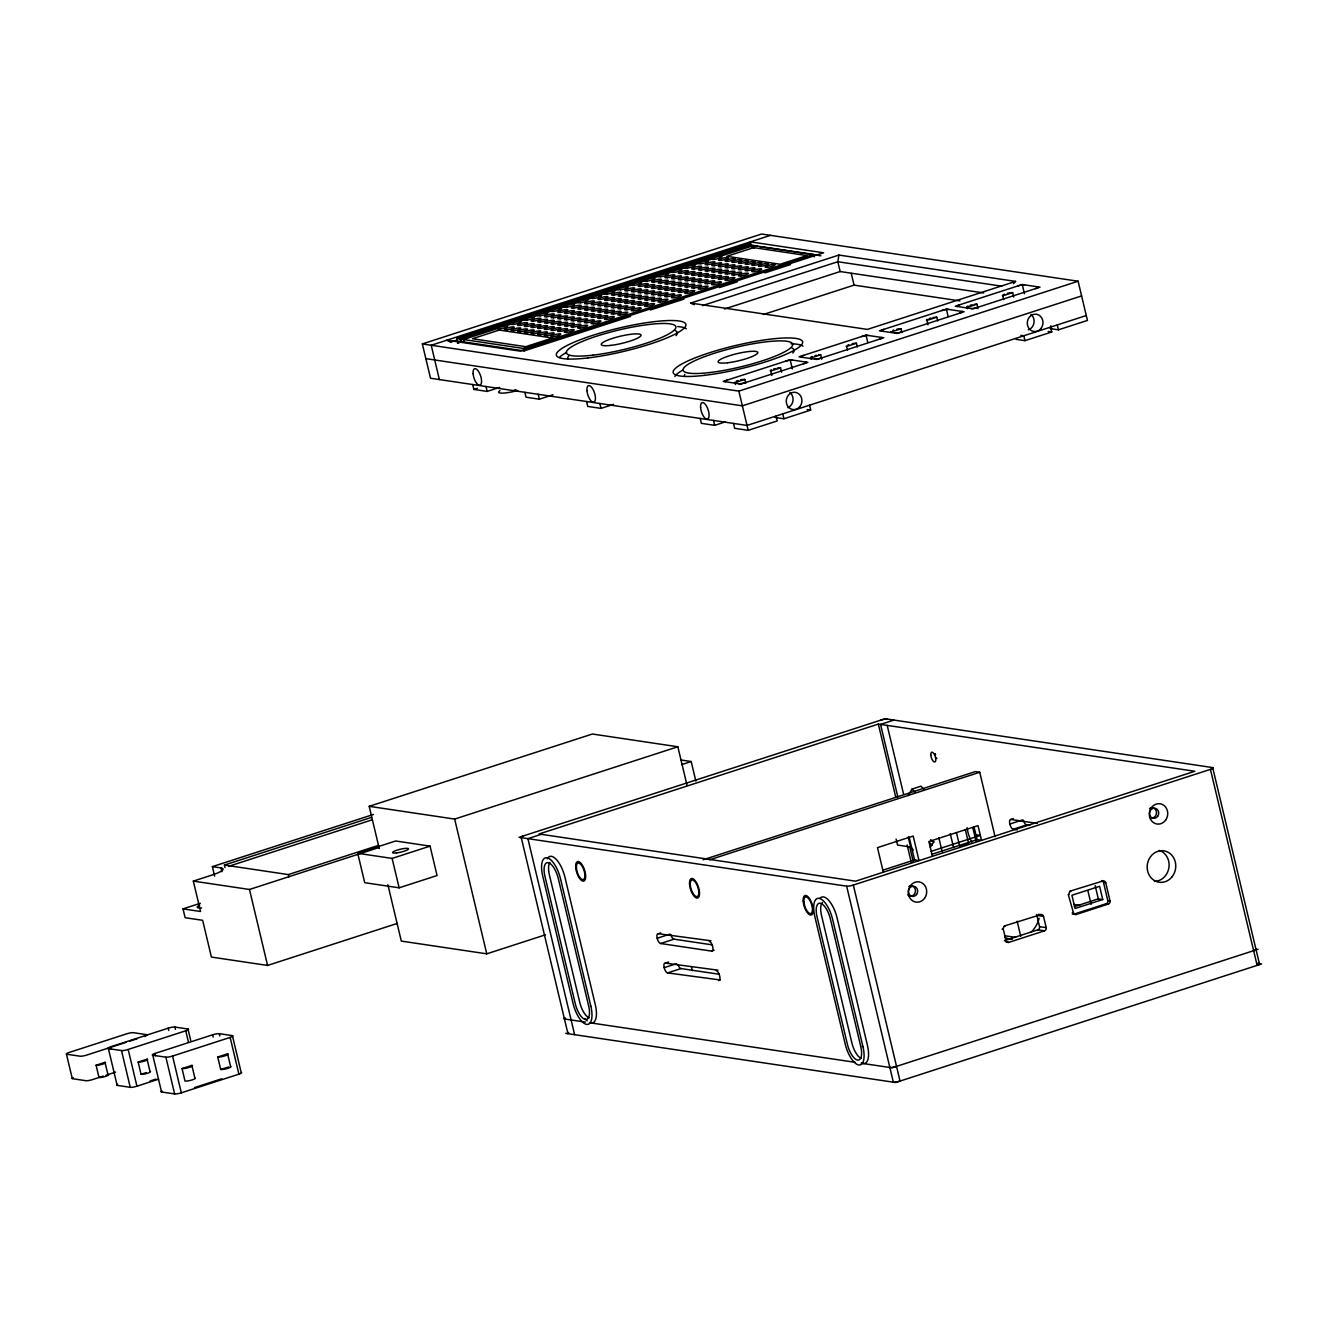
<?xml version="1.0" encoding="UTF-8"?>
<svg xmlns="http://www.w3.org/2000/svg" width="1328" height="1328" viewBox="0 0 1328 1328"><rect width="100%" height="100%" fill="white"/><g stroke="black" fill="none" stroke-linecap="round" stroke-linejoin="round"><path stroke-width="1.5" d="M1013.43 283.744L1015.588 281.403L838.898 255.059L837.819 261.732L840.159 271.543L983.699 292.94M751.482 242.028L749.839 245.199L757.607 246.361M908.037 795.538L912.037 789.081L920.968 786.193L923.707 789.197M930.297 847.33L933.468 842.218M1086.287 315.533L747.033 425.441L430.521 378.248L422.337 343.935L761.591 234.027L1078.104 281.221L1087.449 320.43L1058.433 329.825L1051.56 328.796A15.355 2.739 -13.4 0 1 1050.099 327.551M770.472 235.355L431.218 345.263L439.385 379.576M630.617 316.379L524.045 350.907L457.446 340.981L456.865 338.524L747.017 244.535L813.599 254.461L814.18 256.902M456.666 340.184L450.773 342.093L446.839 340.2L520.095 351.123L823.626 252.785L750.386 241.862L749.839 245.199L748.145 242.592M497.602 328.481L463.522 339.52L464.119 341.977M505.337 325.974L510.998 324.148M518.733 321.642L524.394 319.799M532.113 317.309L537.774 315.466M545.509 312.96L551.17 311.134M558.905 308.627L564.566 306.785M572.285 304.278L577.946 302.452M585.681 299.945L591.342 298.119M599.077 295.613L604.738 293.77M612.474 291.264L618.134 289.438M625.853 286.931L631.514 285.105M639.249 282.598L644.91 280.756M652.646 278.249L658.306 276.423M666.025 273.917L671.686 272.074M679.421 269.584L685.082 267.741M692.818 265.235L698.478 263.409M706.197 260.902L711.858 259.06M719.593 256.553L753.673 245.514L754.254 247.971M456.865 338.524L523.464 348.451L813.599 254.461M650.371 309.988L683.92 299.115M719.444 287.595L737.206 281.851M764.845 272.887L790.509 264.587M694.245 304.776L690.709 303.066L838.898 255.059M702.479 305.589L837.819 261.732L1001.86 286.201M472.685 384.539L473.847 389.436L477.433 388.274M724.424 309.026L840.159 271.543M473.847 389.436L487.177 391.411L499.677 387.361M763.351 314.504L854.053 285.122L959.961 300.908M524.842 392.308L526.021 397.205L539.334 399.197L553.012 394.765M586.561 401.504L587.723 406.418L601.036 408.393L613.536 404.343M1015.588 281.403L867.383 329.41L690.709 303.066M790.143 359.705L723.196 381.402L740.941 384.058L807.905 362.361L790.143 359.705L792.335 368.902M866.022 335.121L799.074 356.817L816.836 359.473L883.784 337.777L866.022 335.121L867.782 342.475M946.383 309.092L879.418 330.788L897.18 333.444L964.128 311.748L946.383 309.092L948.126 316.446M1022.261 284.507L955.297 306.204L973.059 308.843L1040.023 287.163L1022.261 284.507L1024.452 293.704M734.55 382.331A5.627 1.013 -13.4 0 0 735.015 382.597L744.825 379.41L745.722 383.178M771.767 375.409L770.721 371.027L780.532 367.839L781.578 372.238M810.445 357.747A5.627 1.013 -13.4 0 0 810.893 357.996L820.704 354.825L821.75 359.224M846.152 346.176A5.627 1.013 -13.4 0 0 846.617 346.442L856.427 343.255L857.324 347.023M890.789 331.701A5.627 1.013 -13.4 0 0 891.254 331.967L901.065 328.796L901.961 332.564M928.006 324.796L926.961 320.397L936.771 317.226L937.668 320.994M967.431 308.644L967.133 307.382L976.943 304.212L977.989 308.611M1002.374 295.447A5.627 1.013 -13.4 0 0 1002.839 295.812L1012.65 292.641L1013.696 297.04M422.337 343.935L738.866 391.129L1078.104 281.221M1081.606 295.928L742.369 405.837L425.84 358.643M700.205 418.453L701.367 423.35L714.68 425.342L725.403 421.872M733.488 423.416L734.666 428.313L748.195 430.338L777.212 420.943L776.05 416.029M775.037 417.44L783.918 418.768L810.694 410.086L809.532 405.189M1016.069 339.354L1024.95 340.665L1051.743 332L1050.564 327.103M379.26 848.559L369.201 806.328L592.388 734.019L677.844 746.768L686.958 784.981M214.655 876.131L212.38 866.636L373.434 814.462M224.996 867.499L224.415 865.059L371.574 817.367M228.914 866.238L372.155 819.824M397.205 923.441L267.575 965.439L211.418 957.073L202.653 920.321L185.123 917.698L183.015 908.883L200.561 911.489L193.324 881.111L212.065 875.036A20.484 3.669 -13.4 0 0 221.046 867.931L221.942 871.732M369.201 806.328L454.657 819.077L677.844 746.768M183.015 908.883L200.362 903.256M224.415 865.059L288.342 874.588L378.596 845.338M357.713 853.29L395.661 840.989L430.056 846.119L437.061 875.534L399.13 887.818L364.719 882.688L357.713 853.29L392.125 858.419L430.056 846.119M193.324 881.111L249.481 889.478L379.111 847.48M681.712 764.596L691.191 761.525L695.855 781.13M878.339 724.075L539.085 833.984L855.614 881.178L1194.851 771.269L878.339 724.075L895.603 796.601M541.309 834.316L527.913 838.649L574.609 1034.661M893.943 720.058L880.547 724.407L897.828 796.933M158.53 1079.199L136.933 1086.204A5.113 0.913 -13.4 0 1 130.244 1087.317L117.146 1085.358L108.398 1048.605A5.113 0.913 -13.4 0 1 110.639 1046.829L168.224 1028.171A5.113 0.913 -13.4 0 1 174.898 1027.059L187.995 1029.017L190.734 1040.505M108.298 1048.091L86.702 1055.079A5.113 0.913 -13.4 0 1 80.012 1056.192L66.915 1054.249A5.113 0.913 -13.4 0 1 69.172 1052.457L126.741 1033.815A5.113 0.913 -13.4 0 1 133.431 1032.686L146.528 1034.645A5.113 0.913 -13.4 0 1 144.287 1036.421M111.901 1046.912L126.293 1042.248M129.895 1041.086L137.083 1038.762M703.11 859.797L975.283 771.618L979.732 772.265L995.087 836.723M709.517 859.814L979.732 772.265M108.398 1048.605L121.495 1050.564A5.113 0.913 -13.4 0 0 128.169 1049.452L185.754 1030.794A5.113 0.913 -13.4 0 0 187.995 1029.017M96.097 1065.239L105.012 1062.334L107.933 1074.584A5.113 0.913 -13.4 0 1 105.692 1076.361A5.113 0.913 -13.4 0 1 99.002 1077.489L96.097 1065.239A5.113 0.913 -13.4 0 0 102.771 1064.11A5.113 0.913 -13.4 0 0 105.012 1062.334M155.027 1053.453L212.613 1034.794A5.113 0.913 -13.4 0 1 219.303 1033.682L232.4 1035.624L241.148 1072.393A5.113 0.913 -13.4 0 1 238.907 1074.169L181.322 1092.811A5.113 0.913 -13.4 0 1 174.632 1093.94L161.551 1091.981L152.786 1055.229A5.113 0.913 -13.4 0 1 155.027 1053.453L155.575 1055.743M138.145 1062.051L147.076 1059.163L149.998 1071.414A5.113 0.913 -13.4 0 1 147.757 1073.19A5.113 0.913 -13.4 0 1 141.067 1074.302L138.145 1062.051A5.113 0.913 -13.4 0 0 144.835 1060.939A5.113 0.913 -13.4 0 0 147.076 1059.163M103.335 1076.078L92.545 1079.581A5.113 0.913 -13.4 0 1 85.855 1080.693L72.758 1078.751A5.113 0.913 -13.4 0 1 73.289 1077.622M105.974 1075.232L115.569 1072.111M387.892 884.763L401.305 941.087L486.762 953.836L545.493 934.796M152.786 1055.229L165.884 1057.188A5.113 0.913 -13.4 0 0 172.574 1056.059L230.142 1037.417A5.113 0.913 -13.4 0 0 232.4 1035.624M141.067 1074.302L146.429 1072.559M182.036 1068.575L191.863 1065.388L194.834 1077.888A5.627 1.013 -13.4 0 1 192.361 1079.847A5.627 1.013 -13.4 0 1 185.007 1081.058L182.036 1068.575A5.627 1.013 -13.4 0 0 189.389 1067.347A5.627 1.013 -13.4 0 0 191.863 1065.388M217.742 1057.005L227.569 1053.818L230.541 1066.318A5.627 1.013 -13.4 0 1 228.067 1068.276A5.627 1.013 -13.4 0 1 220.73 1069.488L217.742 1057.005A5.627 1.013 -13.4 0 0 225.096 1055.777A5.627 1.013 -13.4 0 0 227.569 1053.818M150.114 1080.992L155.94 1079.1M220.73 1069.488L228.582 1066.948M714.132 950.3L711.625 951.114L660.58 943.511A5.113 2.042 72 0 1 657.194 938.265A5.113 2.042 72 0 1 658.24 933.7L660.746 932.887M1017.298 829.867L1013.214 829.253A5.113 2.042 72 0 1 1009.828 824.024A5.113 2.042 72 0 1 1010.874 819.459L1013.397 818.646M194.502 1087.599L221.726 1078.784M657.194 938.265L669.744 934.198M1009.828 824.024L1022.377 819.957M931.243 851.331L980.346 835.412L975.914 834.748M882.639 870.255L914.577 859.897L919.026 860.561L913.183 836.059L877.476 847.629L883.319 872.131M931.907 854.286L977.076 839.661L981.508 840.309L978.006 825.618L928.903 841.52L932.405 856.228M660.58 943.511L673.96 939.162L712.256 944.872M1013.214 829.253L1026.61 824.92L1029.798 825.385M1212.68 767.584L885.062 718.747L519.032 837.321L846.65 886.174A5.113 0.913 -13.4 0 0 853.34 885.062L1210.439 769.36A5.113 0.913 -13.4 0 0 1212.68 767.584L1259.376 963.597A5.113 0.913 -13.4 0 1 1257.135 965.373L1210.439 769.36M658.24 933.7L710.961 940.772M720.307 979.981L667.586 972.909A5.113 2.042 72 0 1 664.199 967.68A5.113 2.042 72 0 1 665.245 963.099L668.598 962.02M664.199 967.68L676.749 963.613M667.586 972.909L680.965 968.56L719.261 974.271M665.245 963.099L717.967 970.17M1069.638 891.254L1102.887 881.012A2.556 2.307 -81.5 0 1 1105.709 882.738L1110.025 900.865A2.556 2.307 -81.5 0 1 1108.365 904.053L1076.228 914.461L1074.02 914.129A2.556 2.307 -81.5 0 1 1072.26 913.913M1004.151 926.064L1040.687 914.627A2.556 2.307 -81.5 0 1 1043.509 916.353L1046.198 927.625A2.556 2.307 -81.5 0 1 1044.538 930.795L1008.832 942.365L1005.927 941.934M1074.335 906.642L1098.322 898.873L1102.755 899.537L1099.601 886.307L1071.928 895.271L1075.082 908.501L1102.755 899.537M1074.02 914.129L1106.158 903.721L1108.365 904.053M1004.4 940.656L1037.882 929.799L1044.538 930.795M1258.097 949.238L892.067 1067.812L861.241 1063.23M759.649 246.659L820.87 255.789M1048.19 331.469L1051.743 332M1020.834 335.337L1023.788 335.768L1024.95 340.665M458.542 343.255L457.43 343.089L461.895 341.645L460.202 339.022L750.337 245.016L752.03 247.639M807.142 409.555L810.694 410.086M681.081 760.014L691.191 761.525M1010.874 819.459L1037.434 823.41M913.365 850.003L910.626 847.015L897.545 845.056L896.101 839.03M1101.642 880.829L1102.887 881.012M1101.526 880.58A2.556 2.307 -81.5 0 1 1103.485 882.406L1105.709 882.738M1068.26 894.474L1073.422 912.734A2.556 2.307 -81.5 0 0 1076.228 914.461M1103.485 882.406L1107.801 900.533L1110.025 900.865M1073.688 904.434L1079.797 905.347M1072.31 912.568L1073.422 912.734M1038.612 914.311L1040.687 914.627M1036.471 914.511A2.556 2.307 -81.5 0 1 1036.853 915.357L1043.509 916.353M1036.853 915.357L1039.542 926.629L1046.198 927.625M1257.516 963.331L1261.6 963.929L895.57 1082.519L565.728 1033.35M1002.092 929.185L1003.337 929.368L1006.026 940.639A2.556 2.307 -81.5 0 0 1008.832 942.365M1004.549 935.709L1015.654 937.369M1004.765 940.456L1006.026 940.639M212.38 866.636L221.046 867.931M585.416 1022.095L564.45 1018.974A5.113 0.913 -13.4 0 1 565.213 1017.746M589.499 1022.709L855.265 1062.334M447.951 340.366L450.773 342.093L449.08 339.487M912.037 789.081L914.776 792.086M929.467 842.367L932.107 845.239M1057.271 324.928L1058.433 329.825M1050.83 325.742L1051.56 328.796M1002.839 295.812L1003.736 299.58M1095.168 885.643L1098.322 898.873M1087.981 891.121L1091.135 904.351M1017.165 921.234L1020.751 936.306M851.248 273.369L854.053 285.122M974.038 826.912L977.076 839.661M972.793 827.593L976.014 841.105M965.373 829.718L968.593 843.23L959.663 846.119L956.442 832.606M846.617 346.442L847.513 350.194M950.234 833.536L953.587 847.613M938.813 837.653L942.166 851.713M810.893 357.996L811.192 359.257M887.204 725.387L903.521 793.895M909.199 837.287L914.577 859.897M908.236 836.972L910.626 847.015M909.829 847.297L913.183 861.391M907.124 844.94L911.456 863.084M747.017 244.535L747.598 246.975M782.74 413.871L783.918 418.768M738.866 391.129L748.195 430.338M735.015 382.597L735.463 384.473M853.34 885.062L900.035 1081.075A5.113 0.913 -13.4 0 1 893.346 1082.187L846.65 886.174M713.518 420.445L714.68 425.342M599.874 403.496L601.036 408.393M691.357 966.684L692.303 970.652M538.172 394.3L539.334 399.197M523.464 348.451L524.045 350.907M485.998 386.514L487.177 391.411M454.657 819.077L486.762 953.836M392.125 858.419L399.13 887.818M288.342 874.588L288.923 877.028M249.481 889.478L267.575 965.439M230.142 1037.417L238.907 1074.169M219.303 1033.682L219.85 1035.973M212.613 1034.794L213.161 1037.085M185.754 1030.794L188.493 1042.281M174.898 1027.059L175.445 1029.366M168.224 1028.171L168.772 1030.478M172.574 1056.059L181.322 1092.811M165.884 1057.188L174.632 1093.94M128.169 1049.452L136.933 1086.204M121.495 1050.564L130.244 1087.317M110.639 1046.829L111.187 1049.137M66.417 1054.017L72.26 1078.519M896.533 1066.367A5.113 0.913 -13.4 0 1 889.843 1067.496M908.883 886.44A5.113 4.598 -81.5 0 1 914.726 888.1A5.113 4.598 -81.5 0 1 913.813 894.79A5.113 4.598 -81.5 0 1 907.738 894.889M1149.533 808.586A5.113 4.598 -81.5 0 1 1155.393 809.466A5.113 4.598 -81.5 0 1 1155.41 816.056A5.113 4.598 -81.5 0 1 1149.55 817.384M936.838 758.587A5.113 2.042 72 0 1 936.373 757.69M935.543 755.3A5.113 2.042 72 0 1 935.277 753.607M934.248 841.935A16.251 6.507 72 0 1 930.596 839.711M971.797 841.985A16.251 6.507 72 0 1 967.133 827.709M1039.542 926.629A2.556 2.307 -81.5 0 1 1037.882 929.799M1003.337 929.368A2.556 2.307 -81.5 0 1 1004.981 926.197M1159.344 850.368A15.87 14.259 -81.5 0 1 1168.889 867.815A15.87 14.259 -81.5 0 1 1154.381 881.36M1069.106 894.591A2.556 2.307 -81.5 0 1 1070.75 891.42M1107.801 900.533A2.556 2.307 -81.5 0 1 1106.158 903.721M1255.873 948.906A5.113 0.913 -13.4 0 1 1253.632 950.682M1026.61 824.92A5.113 2.042 72 0 1 1023.324 820.123M709.285 941.32A5.113 2.042 72 0 1 712.688 946.549A5.113 2.042 72 0 1 711.625 951.114M673.96 939.162A5.113 2.042 72 0 1 670.69 934.381M716.29 970.718A5.113 2.042 72 0 1 719.676 975.947A5.113 2.042 72 0 1 718.631 980.512M680.965 968.56A5.113 2.042 72 0 1 677.994 964.692M589.167 1017.846A15.355 6.142 72 0 1 579.755 1002.341L549.41 874.936A15.355 6.142 72 0 1 549.908 862.403M547.302 858.801A20.484 8.2 72 0 1 556.183 859.316A20.484 8.2 72 0 1 564.948 877.26L595.293 1004.665A20.484 8.2 72 0 1 590.08 1022.676M587.242 1020.867A20.484 8.2 72 0 1 585.05 1018.51M861.523 1062.948A20.484 8.2 72 0 0 867.416 1045.236L837.072 917.831A20.484 8.2 72 0 0 819.957 898.492M822.48 902.476A15.355 6.142 72 0 0 821.534 915.507L851.879 1042.928A15.355 6.142 72 0 0 861.44 1058.466M517.688 390.465A15.355 2.739 -13.4 0 1 502.25 393.138A15.355 2.739 -13.4 0 1 499.975 390.664M515.845 389.668A8.449 1.511 -13.4 0 1 514.268 390.083M789.861 392.474A8.698 7.819 -81.5 0 1 792.982 400.608A8.698 7.819 -81.5 0 1 787.869 407.713M1030.893 314.371A8.698 7.819 -81.5 0 1 1033.964 322.903A8.698 7.819 -81.5 0 1 1028.237 329.859M559.287 357.564A66.566 11.902 -13.4 0 1 566.624 352.352M677.728 326.555A66.566 11.902 -13.4 0 1 686.261 328.78M675.255 330.689A56.324 10.076 -13.4 0 1 676.035 335.619M567.886 359.124A56.324 10.076 -13.4 0 1 569.015 355.721M674.923 376.455A66.566 11.902 -13.4 0 1 683.372 369.765M791.09 343.803A66.566 11.902 -13.4 0 1 803.008 346.193M792.003 348.102A56.324 10.076 -13.4 0 1 792.783 353.032M684.634 376.538A56.324 10.076 -13.4 0 1 684.816 374.396M736.376 381.086A5.627 1.013 -13.4 0 1 738.019 380.522M740.576 379.858A5.627 1.013 -13.4 0 1 744.825 379.41M770.721 371.027A5.627 1.013 -13.4 0 1 771.369 369.831M773.743 368.952A5.627 1.013 -13.4 0 1 775.203 368.537M777.345 368.088A5.627 1.013 -13.4 0 1 780.532 367.839M810.761 357.265A5.627 1.013 -13.4 0 1 812.255 356.502M814.877 355.655A5.627 1.013 -13.4 0 1 816.454 355.273M818.529 354.925A5.627 1.013 -13.4 0 1 820.704 354.825M847.961 344.931A5.627 1.013 -13.4 0 1 848.775 344.633M852.161 343.703A5.627 1.013 -13.4 0 1 856.427 343.255M892.997 330.323A5.627 1.013 -13.4 0 1 893.827 330.041M896.798 329.244A5.627 1.013 -13.4 0 1 901.065 328.796M926.961 320.397A5.627 1.013 -13.4 0 1 927.293 319.367M929.119 318.604A5.627 1.013 -13.4 0 1 930.928 318.056M933.053 317.575A5.627 1.013 -13.4 0 1 936.771 317.226M967.133 307.382A5.627 1.013 -13.4 0 1 968.112 306.038M970.137 305.307A5.627 1.013 -13.4 0 1 972.146 304.776M974.271 304.378A5.627 1.013 -13.4 0 1 976.943 304.212M1003.188 294.783A5.627 1.013 -13.4 0 1 1004.582 294.169M1007.321 293.339A5.627 1.013 -13.4 0 1 1012.65 292.641M1017.796 285.952A5.113 0.913 -13.4 0 1 1024.486 284.839M941.917 310.536A5.113 0.913 -13.4 0 1 948.59 309.424M861.573 336.582A5.113 0.913 -13.4 0 1 868.246 335.453M785.678 361.166A5.113 0.913 -13.4 0 1 792.368 360.037M1037.799 286.831A5.113 0.913 -13.4 0 1 1035.558 288.608M961.92 311.416A5.113 0.913 -13.4 0 1 959.663 313.192M881.56 337.445A5.113 0.913 -13.4 0 1 879.319 339.221M805.681 362.029A5.113 0.913 -13.4 0 1 803.44 363.806M881.643 331.12A5.113 0.913 -13.4 0 1 883.884 329.344M957.521 306.536A5.113 0.913 -13.4 0 1 959.762 304.759M801.299 357.149A5.113 0.913 -13.4 0 1 803.54 355.373M725.403 381.734A5.113 0.913 -13.4 0 1 727.644 379.957M977.524 307.399A5.113 0.913 -13.4 0 1 970.834 308.528M901.646 331.983A5.113 0.913 -13.4 0 1 894.956 333.112M821.302 358.029A5.113 0.913 -13.4 0 1 814.612 359.141M745.406 382.613A5.113 0.913 -13.4 0 1 738.733 383.726M161.551 1091.981A5.113 0.913 -13.4 0 1 161.983 1090.902M523.498 835.876A5.113 0.913 -13.4 0 0 521.257 837.653L567.952 1033.665A5.113 0.913 -13.4 0 1 568.716 1032.454M880.597 720.191A5.113 0.913 -13.4 0 1 887.287 719.062M117.146 1085.358A5.113 0.913 -13.4 0 1 117.594 1084.279M201.59 907.987A13.562 2.424 -13.4 0 1 199.764 905.082M1039.127 918.329A28.154 25.315 -81.5 0 1 1031.258 932.04M1012.218 939.278A28.154 25.315 -81.5 0 1 1004.765 937.402M499.212 330.058L472.436 338.74L525.705 346.674L552.481 338.009L499.212 330.058M753.657 247.622L726.864 256.304L780.134 264.255L806.926 255.574L753.657 247.622M862.951 1046.68L832.606 919.275A20.484 8.2 72 0 0 819.061 898.342A20.484 8.2 72 0 0 814.844 916.635L845.206 1044.04A20.484 8.2 72 0 0 858.751 1064.956A20.484 8.2 72 0 0 862.951 1046.68M860.743 1046.348L830.382 918.943A15.355 6.142 72 0 0 820.223 903.256A15.355 6.142 72 0 0 817.069 916.951L847.413 1044.372A15.355 6.142 72 0 0 857.589 1060.059A15.355 6.142 72 0 0 860.743 1046.348M590.827 1006.109L560.482 878.704A20.484 8.2 72 0 0 546.937 857.772A20.484 8.2 72 0 0 542.72 876.048L573.082 1003.47A20.484 8.2 72 0 0 586.627 1024.386A20.484 8.2 72 0 0 590.827 1006.109M588.619 1005.777L558.258 878.372A15.355 6.142 72 0 0 548.099 862.669A15.355 6.142 72 0 0 544.945 876.38L575.29 1003.802A15.355 6.142 72 0 0 585.449 1019.489A15.355 6.142 72 0 0 588.619 1005.777M803.174 900.998A10.242 4.1 72 0 0 811.109 915.042A10.242 4.1 72 0 0 810.213 899.703A10.242 4.1 72 0 0 803.174 900.998M689.531 884.05A10.242 4.1 72 0 0 697.466 898.093A10.242 4.1 72 0 0 696.569 882.771A10.242 4.1 72 0 0 689.531 884.05M575.671 867.068A10.242 4.1 72 0 0 583.606 881.128A10.242 4.1 72 0 0 582.71 865.79A10.242 4.1 72 0 0 575.671 867.068M916.602 894.474A5.113 4.598 -81.5 0 0 913.847 886.257A5.113 4.598 -81.5 0 0 908.717 893.229A5.113 4.598 -81.5 0 0 916.602 894.474M924.57 898.292A10.242 9.196 -81.5 0 0 919.076 881.875A10.242 9.196 -81.5 0 0 908.833 895.802A10.242 9.196 -81.5 0 0 924.57 898.292M1157.634 816.388A5.113 4.598 -81.5 0 0 1154.895 808.171A5.113 4.598 -81.5 0 0 1149.766 815.126A5.113 4.598 -81.5 0 0 1157.634 816.388M1165.619 820.189A10.242 9.196 -81.5 0 0 1160.124 803.772A10.242 9.196 -81.5 0 0 1149.865 817.699A10.242 9.196 -81.5 0 0 1165.619 820.189M930.812 755.134A5.113 2.042 72 0 0 934.846 761.957A5.113 2.042 72 0 0 934.231 754.155A5.113 2.042 72 0 0 930.812 755.134M1171.977 876.895A15.87 14.259 -81.5 0 0 1164.606 850.966A15.87 14.259 -81.5 0 0 1147.807 871.699A15.87 14.259 -81.5 0 0 1171.977 876.895M473.083 373.633A8.698 3.486 72 0 0 479.939 385.236A8.698 3.486 72 0 0 478.877 371.973A8.698 3.486 72 0 0 473.083 373.633M586.943 390.615A8.698 3.486 72 0 0 593.815 402.218A8.698 3.486 72 0 0 592.753 388.938A8.698 3.486 72 0 0 586.943 390.615M700.603 407.563A8.698 3.486 72 0 0 707.459 419.167A8.698 3.486 72 0 0 706.396 405.887A8.698 3.486 72 0 0 700.603 407.563M587.839 357.946A66.566 11.902 -13.4 0 0 685.929 325.061A66.566 11.902 -13.4 0 0 589.615 336.366A66.566 11.902 -13.4 0 0 587.839 357.946M592.969 355.157A56.324 10.076 -13.4 0 0 675.952 327.335A56.324 10.076 -13.4 0 0 594.463 336.897A56.324 10.076 -13.4 0 0 592.969 355.157M704.587 375.343A66.566 11.902 -13.4 0 0 802.676 342.475A66.566 11.902 -13.4 0 0 706.363 353.779A66.566 11.902 -13.4 0 0 704.587 375.343M709.716 372.554A56.324 10.076 -13.4 0 0 792.7 344.732A56.324 10.076 -13.4 0 0 711.21 354.294A56.324 10.076 -13.4 0 0 709.716 372.554M610.88 345.38A20.484 3.669 -13.4 0 0 641.059 335.254A20.484 3.669 -13.4 0 0 611.428 338.74A20.484 3.669 -13.4 0 0 610.88 345.38M727.644 362.776A20.484 3.669 -13.4 0 0 757.823 352.667A20.484 3.669 -13.4 0 0 728.176 356.153A20.484 3.669 -13.4 0 0 727.644 362.776M506.898 329.759A5.113 0.913 -13.4 0 0 514.218 327.219A5.113 0.913 -13.4 0 0 506.599 328.199A5.113 0.913 -13.4 0 0 506.898 329.759M513.338 330.772A5.113 0.913 -13.4 0 0 520.875 328.248A5.113 0.913 -13.4 0 0 513.471 329.112A5.113 0.913 -13.4 0 0 513.338 330.772M519.995 331.768A5.113 0.913 -13.4 0 0 527.548 329.244A5.113 0.913 -13.4 0 0 520.128 330.108A5.113 0.913 -13.4 0 0 519.995 331.768M526.652 332.764A5.113 0.913 -13.4 0 0 534.205 330.24A5.113 0.913 -13.4 0 0 526.784 331.104A5.113 0.913 -13.4 0 0 526.652 332.764M533.308 333.76A5.113 0.913 -13.4 0 0 540.861 331.22A5.113 0.913 -13.4 0 0 533.458 332.1A5.113 0.913 -13.4 0 0 533.308 333.76M539.965 334.756A5.113 0.913 -13.4 0 0 547.518 332.216A5.113 0.913 -13.4 0 0 540.114 333.096A5.113 0.913 -13.4 0 0 539.965 334.756M546.638 335.735A5.113 0.913 -13.4 0 0 554.174 333.212A5.113 0.913 -13.4 0 0 546.771 334.075A5.113 0.913 -13.4 0 0 546.638 335.735M553.295 336.731A5.113 0.913 -13.4 0 0 560.831 334.208A5.113 0.913 -13.4 0 0 553.427 335.071A5.113 0.913 -13.4 0 0 553.295 336.731M566.674 332.398A5.113 0.913 -13.4 0 0 574.227 329.875A5.113 0.913 -13.4 0 0 566.824 330.738A5.113 0.913 -13.4 0 0 566.674 332.398M560.018 331.402A5.113 0.913 -13.4 0 0 567.571 328.879A5.113 0.913 -13.4 0 0 560.167 329.742A5.113 0.913 -13.4 0 0 560.018 331.402M553.361 330.406A5.113 0.913 -13.4 0 0 560.914 327.883A5.113 0.913 -13.4 0 0 553.494 328.746A5.113 0.913 -13.4 0 0 553.361 330.406M546.704 329.41A5.113 0.913 -13.4 0 0 554.257 326.887A5.113 0.913 -13.4 0 0 546.837 327.75A5.113 0.913 -13.4 0 0 546.704 329.41M540.048 328.431A5.113 0.913 -13.4 0 0 547.584 325.891A5.113 0.913 -13.4 0 0 540.181 326.771A5.113 0.913 -13.4 0 0 540.048 328.431M533.391 327.435A5.113 0.913 -13.4 0 0 540.928 324.895A5.113 0.913 -13.4 0 0 533.524 325.775A5.113 0.913 -13.4 0 0 533.391 327.435M526.735 326.439A5.113 0.913 -13.4 0 0 534.271 323.916A5.113 0.913 -13.4 0 0 526.867 324.779A5.113 0.913 -13.4 0 0 526.735 326.439M520.078 325.443A5.113 0.913 -13.4 0 0 527.614 322.92A5.113 0.913 -13.4 0 0 520.211 323.783A5.113 0.913 -13.4 0 0 520.078 325.443M533.458 321.11A5.113 0.913 -13.4 0 0 541.011 318.587A5.113 0.913 -13.4 0 0 533.59 319.45A5.113 0.913 -13.4 0 0 533.458 321.11M540.114 322.106A5.113 0.913 -13.4 0 0 547.667 319.567A5.113 0.913 -13.4 0 0 540.264 320.446A5.113 0.913 -13.4 0 0 540.114 322.106M546.771 323.086A5.113 0.913 -13.4 0 0 554.324 320.563A5.113 0.913 -13.4 0 0 546.92 321.426A5.113 0.913 -13.4 0 0 546.771 323.086M553.444 324.082A5.113 0.913 -13.4 0 0 560.98 321.559A5.113 0.913 -13.4 0 0 553.577 322.422A5.113 0.913 -13.4 0 0 553.444 324.082M560.101 325.078A5.113 0.913 -13.4 0 0 567.637 322.555A5.113 0.913 -13.4 0 0 560.233 323.418A5.113 0.913 -13.4 0 0 560.101 325.078M566.757 326.074A5.113 0.913 -13.4 0 0 574.294 323.551A5.113 0.913 -13.4 0 0 566.89 324.414A5.113 0.913 -13.4 0 0 566.757 326.074M573.414 327.07A5.113 0.913 -13.4 0 0 580.967 324.53A5.113 0.913 -13.4 0 0 573.547 325.41A5.113 0.913 -13.4 0 0 573.414 327.07M580.07 328.066A5.113 0.913 -13.4 0 0 587.623 325.526A5.113 0.913 -13.4 0 0 580.203 326.406A5.113 0.913 -13.4 0 0 580.07 328.066M593.467 323.717A5.113 0.913 -13.4 0 0 601.003 321.193A5.113 0.913 -13.4 0 0 593.599 322.057A5.113 0.913 -13.4 0 0 593.467 323.717M586.81 322.721A5.113 0.913 -13.4 0 0 594.346 320.197A5.113 0.913 -13.4 0 0 586.943 321.061A5.113 0.913 -13.4 0 0 586.81 322.721M580.153 321.741A5.113 0.913 -13.4 0 0 587.69 319.201A5.113 0.913 -13.4 0 0 580.286 320.081A5.113 0.913 -13.4 0 0 580.153 321.741M573.48 320.745A5.113 0.913 -13.4 0 0 581.033 318.205A5.113 0.913 -13.4 0 0 573.63 319.085A5.113 0.913 -13.4 0 0 573.48 320.745M566.824 319.749A5.113 0.913 -13.4 0 0 574.377 317.226A5.113 0.913 -13.4 0 0 566.973 318.089A5.113 0.913 -13.4 0 0 566.824 319.749M560.167 318.753A5.113 0.913 -13.4 0 0 567.72 316.23A5.113 0.913 -13.4 0 0 560.3 317.093A5.113 0.913 -13.4 0 0 560.167 318.753M553.51 317.757A5.113 0.913 -13.4 0 0 561.063 315.234A5.113 0.913 -13.4 0 0 553.643 316.097A5.113 0.913 -13.4 0 0 553.51 317.757M546.854 316.761A5.113 0.913 -13.4 0 0 554.39 314.238A5.113 0.913 -13.4 0 0 546.987 315.118A5.113 0.913 -13.4 0 0 546.854 316.761M560.25 312.429A5.113 0.913 -13.4 0 0 567.786 309.905A5.113 0.913 -13.4 0 0 560.383 310.769A5.113 0.913 -13.4 0 0 560.25 312.429M566.907 313.425A5.113 0.913 -13.4 0 0 574.443 310.901A5.113 0.913 -13.4 0 0 567.039 311.765A5.113 0.913 -13.4 0 0 566.907 313.425M573.563 314.421A5.113 0.913 -13.4 0 0 581.1 311.881A5.113 0.913 -13.4 0 0 573.696 312.761A5.113 0.913 -13.4 0 0 573.563 314.421M580.22 315.417A5.113 0.913 -13.4 0 0 587.773 312.877A5.113 0.913 -13.4 0 0 580.353 313.757A5.113 0.913 -13.4 0 0 580.22 315.417M586.876 316.396A5.113 0.913 -13.4 0 0 594.429 313.873A5.113 0.913 -13.4 0 0 587.009 314.736A5.113 0.913 -13.4 0 0 586.876 316.396M593.533 317.392A5.113 0.913 -13.4 0 0 601.086 314.869A5.113 0.913 -13.4 0 0 593.682 315.732A5.113 0.913 -13.4 0 0 593.533 317.392M600.19 318.388A5.113 0.913 -13.4 0 0 607.743 315.865A5.113 0.913 -13.4 0 0 600.339 316.728A5.113 0.913 -13.4 0 0 600.19 318.388M606.863 319.384A5.113 0.913 -13.4 0 0 614.399 316.844A5.113 0.913 -13.4 0 0 606.996 317.724A5.113 0.913 -13.4 0 0 606.863 319.384M620.242 315.035A5.113 0.913 -13.4 0 0 627.795 312.512A5.113 0.913 -13.4 0 0 620.375 313.375A5.113 0.913 -13.4 0 0 620.242 315.035M613.586 314.055A5.113 0.913 -13.4 0 0 621.139 311.516A5.113 0.913 -13.4 0 0 613.719 312.395A5.113 0.913 -13.4 0 0 613.586 314.055M606.929 313.059A5.113 0.913 -13.4 0 0 614.482 310.52A5.113 0.913 -13.4 0 0 607.062 311.399A5.113 0.913 -13.4 0 0 606.929 313.059M600.273 312.063A5.113 0.913 -13.4 0 0 607.809 309.54A5.113 0.913 -13.4 0 0 600.405 310.403A5.113 0.913 -13.4 0 0 600.273 312.063M593.616 311.067A5.113 0.913 -13.4 0 0 601.152 308.544A5.113 0.913 -13.4 0 0 593.749 309.407A5.113 0.913 -13.4 0 0 593.616 311.067M586.959 310.071A5.113 0.913 -13.4 0 0 594.496 307.548A5.113 0.913 -13.4 0 0 587.092 308.411A5.113 0.913 -13.4 0 0 586.959 310.071M580.286 309.092A5.113 0.913 -13.4 0 0 587.839 306.552A5.113 0.913 -13.4 0 0 580.436 307.432A5.113 0.913 -13.4 0 0 580.286 309.092M573.63 308.096A5.113 0.913 -13.4 0 0 581.183 305.556A5.113 0.913 -13.4 0 0 573.779 306.436A5.113 0.913 -13.4 0 0 573.63 308.096M587.026 303.747A5.113 0.913 -13.4 0 0 594.579 301.224A5.113 0.913 -13.4 0 0 587.159 302.087A5.113 0.913 -13.4 0 0 587.026 303.747M593.682 304.743A5.113 0.913 -13.4 0 0 601.235 302.22A5.113 0.913 -13.4 0 0 593.815 303.083A5.113 0.913 -13.4 0 0 593.682 304.743M600.339 305.739A5.113 0.913 -13.4 0 0 607.892 303.216A5.113 0.913 -13.4 0 0 600.472 304.079A5.113 0.913 -13.4 0 0 600.339 305.739M606.996 306.735A5.113 0.913 -13.4 0 0 614.549 304.212A5.113 0.913 -13.4 0 0 607.145 305.075A5.113 0.913 -13.4 0 0 606.996 306.735M613.669 307.731A5.113 0.913 -13.4 0 0 621.205 305.191A5.113 0.913 -13.4 0 0 613.802 306.071A5.113 0.913 -13.4 0 0 613.669 307.731M620.325 308.71A5.113 0.913 -13.4 0 0 627.862 306.187A5.113 0.913 -13.4 0 0 620.458 307.05A5.113 0.913 -13.4 0 0 620.325 308.71M626.982 309.706A5.113 0.913 -13.4 0 0 634.518 307.183A5.113 0.913 -13.4 0 0 627.115 308.046A5.113 0.913 -13.4 0 0 626.982 309.706M633.639 310.702A5.113 0.913 -13.4 0 0 641.192 308.179A5.113 0.913 -13.4 0 0 633.771 309.042A5.113 0.913 -13.4 0 0 633.639 310.702M647.035 306.37A5.113 0.913 -13.4 0 0 654.571 303.83A5.113 0.913 -13.4 0 0 647.168 304.71A5.113 0.913 -13.4 0 0 647.035 306.37M640.378 305.374A5.113 0.913 -13.4 0 0 647.915 302.85A5.113 0.913 -13.4 0 0 640.511 303.714A5.113 0.913 -13.4 0 0 640.378 305.374M633.705 304.378A5.113 0.913 -13.4 0 0 641.258 301.854A5.113 0.913 -13.4 0 0 633.854 302.718A5.113 0.913 -13.4 0 0 633.705 304.378M627.048 303.382A5.113 0.913 -13.4 0 0 634.601 300.858A5.113 0.913 -13.4 0 0 627.181 301.722A5.113 0.913 -13.4 0 0 627.048 303.382M620.392 302.386A5.113 0.913 -13.4 0 0 627.945 299.862A5.113 0.913 -13.4 0 0 620.525 300.726A5.113 0.913 -13.4 0 0 620.392 302.386M613.735 301.406A5.113 0.913 -13.4 0 0 621.288 298.866A5.113 0.913 -13.4 0 0 613.868 299.746A5.113 0.913 -13.4 0 0 613.735 301.406M607.079 300.41A5.113 0.913 -13.4 0 0 614.615 297.887A5.113 0.913 -13.4 0 0 607.211 298.75A5.113 0.913 -13.4 0 0 607.079 300.41M600.422 299.414A5.113 0.913 -13.4 0 0 607.958 296.891A5.113 0.913 -13.4 0 0 600.555 297.754A5.113 0.913 -13.4 0 0 600.422 299.414M613.802 295.082A5.113 0.913 -13.4 0 0 621.355 292.542A5.113 0.913 -13.4 0 0 613.951 293.422A5.113 0.913 -13.4 0 0 613.802 295.082M620.475 296.061A5.113 0.913 -13.4 0 0 628.011 293.538A5.113 0.913 -13.4 0 0 620.608 294.418A5.113 0.913 -13.4 0 0 620.475 296.061M627.131 297.057A5.113 0.913 -13.4 0 0 634.668 294.534A5.113 0.913 -13.4 0 0 627.264 295.397A5.113 0.913 -13.4 0 0 627.131 297.057M633.788 298.053A5.113 0.913 -13.4 0 0 641.324 295.53A5.113 0.913 -13.4 0 0 633.921 296.393A5.113 0.913 -13.4 0 0 633.788 298.053M640.445 299.049A5.113 0.913 -13.4 0 0 647.998 296.526A5.113 0.913 -13.4 0 0 640.577 297.389A5.113 0.913 -13.4 0 0 640.445 299.049M647.101 300.045A5.113 0.913 -13.4 0 0 654.654 297.505A5.113 0.913 -13.4 0 0 647.234 298.385A5.113 0.913 -13.4 0 0 647.101 300.045M653.758 301.041A5.113 0.913 -13.4 0 0 661.311 298.501A5.113 0.913 -13.4 0 0 653.891 299.381A5.113 0.913 -13.4 0 0 653.758 301.041M660.414 302.02A5.113 0.913 -13.4 0 0 667.967 299.497A5.113 0.913 -13.4 0 0 660.564 300.36A5.113 0.913 -13.4 0 0 660.414 302.02M673.811 297.688A5.113 0.913 -13.4 0 0 681.364 295.165A5.113 0.913 -13.4 0 0 673.943 296.028A5.113 0.913 -13.4 0 0 673.811 297.688M667.154 296.692A5.113 0.913 -13.4 0 0 674.69 294.169A5.113 0.913 -13.4 0 0 667.287 295.032A5.113 0.913 -13.4 0 0 667.154 296.692M660.497 295.696A5.113 0.913 -13.4 0 0 668.034 293.173A5.113 0.913 -13.4 0 0 660.63 294.036A5.113 0.913 -13.4 0 0 660.497 295.696M653.841 294.716A5.113 0.913 -13.4 0 0 661.377 292.177A5.113 0.913 -13.4 0 0 653.974 293.056A5.113 0.913 -13.4 0 0 653.841 294.716M647.184 293.72A5.113 0.913 -13.4 0 0 654.721 291.181A5.113 0.913 -13.4 0 0 647.317 292.06A5.113 0.913 -13.4 0 0 647.184 293.72M640.511 292.724A5.113 0.913 -13.4 0 0 648.064 290.201A5.113 0.913 -13.4 0 0 640.66 291.064A5.113 0.913 -13.4 0 0 640.511 292.724M633.854 291.728A5.113 0.913 -13.4 0 0 641.407 289.205A5.113 0.913 -13.4 0 0 633.987 290.068A5.113 0.913 -13.4 0 0 633.854 291.728M627.198 290.732A5.113 0.913 -13.4 0 0 634.751 288.209A5.113 0.913 -13.4 0 0 627.331 289.072A5.113 0.913 -13.4 0 0 627.198 290.732M640.594 286.4A5.113 0.913 -13.4 0 0 648.13 283.877A5.113 0.913 -13.4 0 0 640.727 284.74A5.113 0.913 -13.4 0 0 640.594 286.4M647.251 287.396A5.113 0.913 -13.4 0 0 654.787 284.856A5.113 0.913 -13.4 0 0 647.383 285.736A5.113 0.913 -13.4 0 0 647.251 287.396M653.907 288.392A5.113 0.913 -13.4 0 0 661.46 285.852A5.113 0.913 -13.4 0 0 654.04 286.732A5.113 0.913 -13.4 0 0 653.907 288.392M660.564 289.371A5.113 0.913 -13.4 0 0 668.117 286.848A5.113 0.913 -13.4 0 0 660.697 287.711A5.113 0.913 -13.4 0 0 660.564 289.371M667.22 290.367A5.113 0.913 -13.4 0 0 674.773 287.844A5.113 0.913 -13.4 0 0 667.37 288.707A5.113 0.913 -13.4 0 0 667.22 290.367M673.894 291.363A5.113 0.913 -13.4 0 0 681.43 288.84A5.113 0.913 -13.4 0 0 674.026 289.703A5.113 0.913 -13.4 0 0 673.894 291.363M680.55 292.359A5.113 0.913 -13.4 0 0 688.087 289.819A5.113 0.913 -13.4 0 0 680.683 290.699A5.113 0.913 -13.4 0 0 680.55 292.359M687.207 293.355A5.113 0.913 -13.4 0 0 694.743 290.815A5.113 0.913 -13.4 0 0 687.34 291.695A5.113 0.913 -13.4 0 0 687.207 293.355M700.603 289.006A5.113 0.913 -13.4 0 0 708.139 286.483A5.113 0.913 -13.4 0 0 700.736 287.346A5.113 0.913 -13.4 0 0 700.603 289.006M693.93 288.01A5.113 0.913 -13.4 0 0 701.483 285.487A5.113 0.913 -13.4 0 0 694.079 286.35A5.113 0.913 -13.4 0 0 693.93 288.01M687.273 287.031A5.113 0.913 -13.4 0 0 694.826 284.491A5.113 0.913 -13.4 0 0 687.406 285.371A5.113 0.913 -13.4 0 0 687.273 287.031M680.617 286.035A5.113 0.913 -13.4 0 0 688.17 283.511A5.113 0.913 -13.4 0 0 680.749 284.375A5.113 0.913 -13.4 0 0 680.617 286.035M673.96 285.039A5.113 0.913 -13.4 0 0 681.496 282.515A5.113 0.913 -13.4 0 0 674.093 283.379A5.113 0.913 -13.4 0 0 673.96 285.039M667.303 284.043A5.113 0.913 -13.4 0 0 674.84 281.519A5.113 0.913 -13.4 0 0 667.436 282.383A5.113 0.913 -13.4 0 0 667.303 284.043M660.647 283.047A5.113 0.913 -13.4 0 0 668.183 280.523A5.113 0.913 -13.4 0 0 660.78 281.387A5.113 0.913 -13.4 0 0 660.647 283.047M653.99 282.067A5.113 0.913 -13.4 0 0 661.527 279.527A5.113 0.913 -13.4 0 0 654.123 280.407A5.113 0.913 -13.4 0 0 653.99 282.067M667.37 277.718A5.113 0.913 -13.4 0 0 674.923 275.195A5.113 0.913 -13.4 0 0 667.503 276.058A5.113 0.913 -13.4 0 0 667.37 277.718M674.026 278.714A5.113 0.913 -13.4 0 0 681.579 276.191A5.113 0.913 -13.4 0 0 674.176 277.054A5.113 0.913 -13.4 0 0 674.026 278.714M680.7 279.71A5.113 0.913 -13.4 0 0 688.236 277.187A5.113 0.913 -13.4 0 0 680.832 278.05A5.113 0.913 -13.4 0 0 680.7 279.71M687.356 280.706A5.113 0.913 -13.4 0 0 694.893 278.166A5.113 0.913 -13.4 0 0 687.489 279.046A5.113 0.913 -13.4 0 0 687.356 280.706M694.013 281.685A5.113 0.913 -13.4 0 0 701.549 279.162A5.113 0.913 -13.4 0 0 694.146 280.042A5.113 0.913 -13.4 0 0 694.013 281.685M700.669 282.681A5.113 0.913 -13.4 0 0 708.206 280.158A5.113 0.913 -13.4 0 0 700.802 281.021A5.113 0.913 -13.4 0 0 700.669 282.681M707.326 283.677A5.113 0.913 -13.4 0 0 714.879 281.154A5.113 0.913 -13.4 0 0 707.459 282.017A5.113 0.913 -13.4 0 0 707.326 283.677M713.983 284.673A5.113 0.913 -13.4 0 0 721.536 282.15A5.113 0.913 -13.4 0 0 714.115 283.013A5.113 0.913 -13.4 0 0 713.983 284.673M727.379 280.341A5.113 0.913 -13.4 0 0 734.915 277.801A5.113 0.913 -13.4 0 0 727.512 278.681A5.113 0.913 -13.4 0 0 727.379 280.341M720.722 279.345A5.113 0.913 -13.4 0 0 728.259 276.805A5.113 0.913 -13.4 0 0 720.855 277.685A5.113 0.913 -13.4 0 0 720.722 279.345M714.066 278.349A5.113 0.913 -13.4 0 0 721.602 275.826A5.113 0.913 -13.4 0 0 714.198 276.689A5.113 0.913 -13.4 0 0 714.066 278.349M707.409 277.353A5.113 0.913 -13.4 0 0 714.945 274.83A5.113 0.913 -13.4 0 0 707.542 275.693A5.113 0.913 -13.4 0 0 707.409 277.353M700.736 276.357A5.113 0.913 -13.4 0 0 708.289 273.834A5.113 0.913 -13.4 0 0 700.885 274.697A5.113 0.913 -13.4 0 0 700.736 276.357M694.079 275.377A5.113 0.913 -13.4 0 0 701.632 272.838A5.113 0.913 -13.4 0 0 694.212 273.717A5.113 0.913 -13.4 0 0 694.079 275.377M687.423 274.381A5.113 0.913 -13.4 0 0 694.976 271.842A5.113 0.913 -13.4 0 0 687.555 272.721A5.113 0.913 -13.4 0 0 687.423 274.381M680.766 273.385A5.113 0.913 -13.4 0 0 688.302 270.862A5.113 0.913 -13.4 0 0 680.899 271.725A5.113 0.913 -13.4 0 0 680.766 273.385M694.162 269.053A5.113 0.913 -13.4 0 0 701.699 266.513A5.113 0.913 -13.4 0 0 694.295 267.393A5.113 0.913 -13.4 0 0 694.162 269.053M700.819 270.032A5.113 0.913 -13.4 0 0 708.355 267.509A5.113 0.913 -13.4 0 0 700.952 268.372A5.113 0.913 -13.4 0 0 700.819 270.032M707.475 271.028A5.113 0.913 -13.4 0 0 715.012 268.505A5.113 0.913 -13.4 0 0 707.608 269.368A5.113 0.913 -13.4 0 0 707.475 271.028M714.132 272.024A5.113 0.913 -13.4 0 0 721.685 269.501A5.113 0.913 -13.4 0 0 714.265 270.364A5.113 0.913 -13.4 0 0 714.132 272.024M720.789 273.02A5.113 0.913 -13.4 0 0 728.342 270.48A5.113 0.913 -13.4 0 0 720.921 271.36A5.113 0.913 -13.4 0 0 720.789 273.02M727.445 274.016A5.113 0.913 -13.4 0 0 734.998 271.476A5.113 0.913 -13.4 0 0 727.595 272.356A5.113 0.913 -13.4 0 0 727.445 274.016M734.102 274.996A5.113 0.913 -13.4 0 0 741.655 272.472A5.113 0.913 -13.4 0 0 734.251 273.336A5.113 0.913 -13.4 0 0 734.102 274.996M740.775 275.992A5.113 0.913 -13.4 0 0 748.311 273.468A5.113 0.913 -13.4 0 0 740.908 274.332A5.113 0.913 -13.4 0 0 740.775 275.992M754.155 271.659A5.113 0.913 -13.4 0 0 761.708 269.119A5.113 0.913 -13.4 0 0 754.304 269.999A5.113 0.913 -13.4 0 0 754.155 271.659M747.498 270.663A5.113 0.913 -13.4 0 0 755.051 268.14A5.113 0.913 -13.4 0 0 747.631 269.003A5.113 0.913 -13.4 0 0 747.498 270.663M740.841 269.667A5.113 0.913 -13.4 0 0 748.394 267.144A5.113 0.913 -13.4 0 0 740.974 268.007A5.113 0.913 -13.4 0 0 740.841 269.667M734.185 268.671A5.113 0.913 -13.4 0 0 741.721 266.148A5.113 0.913 -13.4 0 0 734.318 267.011A5.113 0.913 -13.4 0 0 734.185 268.671M727.528 267.692A5.113 0.913 -13.4 0 0 735.065 265.152A5.113 0.913 -13.4 0 0 727.661 266.032A5.113 0.913 -13.4 0 0 727.528 267.692M720.872 266.696A5.113 0.913 -13.4 0 0 728.408 264.156A5.113 0.913 -13.4 0 0 721.004 265.036A5.113 0.913 -13.4 0 0 720.872 266.696M714.215 265.7A5.113 0.913 -13.4 0 0 721.751 263.176A5.113 0.913 -13.4 0 0 714.348 264.04A5.113 0.913 -13.4 0 0 714.215 265.7M707.542 264.704A5.113 0.913 -13.4 0 0 715.095 262.18A5.113 0.913 -13.4 0 0 707.691 263.044A5.113 0.913 -13.4 0 0 707.542 264.704M720.938 260.371A5.113 0.913 -13.4 0 0 728.491 257.831A5.113 0.913 -13.4 0 0 721.071 258.711A5.113 0.913 -13.4 0 0 720.938 260.371M727.595 261.367A5.113 0.913 -13.4 0 0 735.148 258.827A5.113 0.913 -13.4 0 0 727.727 259.707A5.113 0.913 -13.4 0 0 727.595 261.367M734.251 262.346A5.113 0.913 -13.4 0 0 741.804 259.823A5.113 0.913 -13.4 0 0 734.401 260.686A5.113 0.913 -13.4 0 0 734.251 262.346M740.908 263.342A5.113 0.913 -13.4 0 0 748.461 260.819A5.113 0.913 -13.4 0 0 741.057 261.682A5.113 0.913 -13.4 0 0 740.908 263.342M747.581 264.338A5.113 0.913 -13.4 0 0 755.117 261.815A5.113 0.913 -13.4 0 0 747.714 262.678A5.113 0.913 -13.4 0 0 747.581 264.338M754.238 265.334A5.113 0.913 -13.4 0 0 761.774 262.811A5.113 0.913 -13.4 0 0 754.37 263.674A5.113 0.913 -13.4 0 0 754.238 265.334M760.894 266.33A5.113 0.913 -13.4 0 0 768.431 263.791A5.113 0.913 -13.4 0 0 761.027 264.67A5.113 0.913 -13.4 0 0 760.894 266.33M767.551 267.31A5.113 0.913 -13.4 0 0 775.104 264.787A5.113 0.913 -13.4 0 0 767.684 265.65A5.113 0.913 -13.4 0 0 767.551 267.31M714.281 259.375A5.113 0.913 -13.4 0 0 721.818 256.852A5.113 0.913 -13.4 0 0 714.414 257.715A5.113 0.913 -13.4 0 0 714.281 259.375M1040.903 328.547A8.698 7.819 -81.5 0 0 1036.853 314.321A8.698 7.819 -81.5 0 0 1027.64 325.709A8.698 7.819 -81.5 0 0 1040.903 328.547M799.854 406.634A8.698 7.819 -81.5 0 0 795.821 392.424A8.698 7.819 -81.5 0 0 786.608 403.795A8.698 7.819 -81.5 0 0 799.854 406.634M700.885 263.708A5.113 0.913 -13.4 0 0 708.438 261.184A5.113 0.913 -13.4 0 0 701.018 262.048A5.113 0.913 -13.4 0 0 700.885 263.708M687.506 268.057A5.113 0.913 -13.4 0 0 695.042 265.517A5.113 0.913 -13.4 0 0 687.638 266.397A5.113 0.913 -13.4 0 0 687.506 268.057M674.109 272.389A5.113 0.913 -13.4 0 0 681.646 269.866A5.113 0.913 -13.4 0 0 674.242 270.729A5.113 0.913 -13.4 0 0 674.109 272.389M660.713 276.722A5.113 0.913 -13.4 0 0 668.266 274.199A5.113 0.913 -13.4 0 0 660.846 275.062A5.113 0.913 -13.4 0 0 660.713 276.722M647.317 281.071A5.113 0.913 -13.4 0 0 654.87 278.531A5.113 0.913 -13.4 0 0 647.466 279.411A5.113 0.913 -13.4 0 0 647.317 281.071M633.937 285.404A5.113 0.913 -13.4 0 0 641.474 282.881A5.113 0.913 -13.4 0 0 634.07 283.744A5.113 0.913 -13.4 0 0 633.937 285.404M620.541 289.753A5.113 0.913 -13.4 0 0 628.094 287.213A5.113 0.913 -13.4 0 0 620.674 288.093A5.113 0.913 -13.4 0 0 620.541 289.753M607.145 294.086A5.113 0.913 -13.4 0 0 614.698 291.562A5.113 0.913 -13.4 0 0 607.278 292.426A5.113 0.913 -13.4 0 0 607.145 294.086M593.765 298.418A5.113 0.913 -13.4 0 0 601.302 295.895A5.113 0.913 -13.4 0 0 593.898 296.758A5.113 0.913 -13.4 0 0 593.765 298.418M580.369 302.767A5.113 0.913 -13.4 0 0 587.906 300.228A5.113 0.913 -13.4 0 0 580.502 301.107A5.113 0.913 -13.4 0 0 580.369 302.767M566.973 307.1A5.113 0.913 -13.4 0 0 574.526 304.577A5.113 0.913 -13.4 0 0 567.106 305.44A5.113 0.913 -13.4 0 0 566.973 307.1M553.577 311.433A5.113 0.913 -13.4 0 0 561.13 308.909A5.113 0.913 -13.4 0 0 553.726 309.773A5.113 0.913 -13.4 0 0 553.577 311.433M540.197 315.782A5.113 0.913 -13.4 0 0 547.734 313.242A5.113 0.913 -13.4 0 0 540.33 314.122A5.113 0.913 -13.4 0 0 540.197 315.782M526.801 320.114A5.113 0.913 -13.4 0 0 534.354 317.591A5.113 0.913 -13.4 0 0 526.934 318.454A5.113 0.913 -13.4 0 0 526.801 320.114M513.405 324.447A5.113 0.913 -13.4 0 0 520.958 321.924A5.113 0.913 -13.4 0 0 513.554 322.787A5.113 0.913 -13.4 0 0 513.405 324.447M500.224 328.763A5.113 0.913 -13.4 0 0 507.562 326.223A5.113 0.913 -13.4 0 0 499.942 327.203A5.113 0.913 -13.4 0 0 500.224 328.763M396.458 852.925A8.184 1.461 -13.4 0 0 408.526 848.891A8.184 1.461 -13.4 0 0 396.674 850.269A8.184 1.461 -13.4 0 0 396.458 852.925M803.921 901.629A8.698 3.486 72 0 0 810.678 913.581A8.698 3.486 72 0 0 809.914 900.533A8.698 3.486 72 0 0 803.921 901.629M690.278 884.68A8.698 3.486 72 0 0 697.017 896.632A8.698 3.486 72 0 0 696.27 883.601A8.698 3.486 72 0 0 690.278 884.68M576.418 867.715A8.698 3.486 72 0 0 583.158 879.651A8.698 3.486 72 0 0 582.394 866.62A8.698 3.486 72 0 0 576.418 867.715"/></g></svg>
